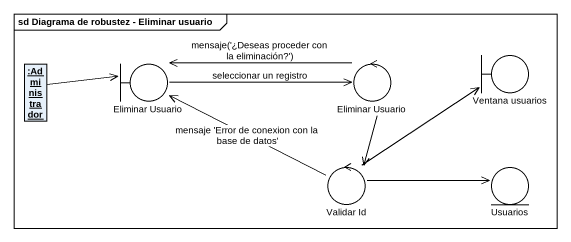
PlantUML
@startuml
mainframe sd Diagrama de robustez - Eliminar usuario
allowmixing
hide circle
hide empty members
object ":Administrador" as Administrador
boundary "Eliminar Usuario" as Eliminar_Usuario
control "Eliminar Usuario" as Eliminar_Usuario_2
boundary "Ventana usuarios" as Ventana_usuarios
control "Validar Id" as Validar_Id
entity Usuarios
Administrador -right-> Eliminar_Usuario
Eliminar_Usuario -right-> Eliminar_Usuario_2 : seleccionar un registro
Eliminar_Usuario_2 -left-> Eliminar_Usuario : mensaje('¿Deseas proceder con la eliminación?')
Eliminar_Usuario_2 --> Validar_Id
Validar_Id -left-> Eliminar_Usuario : mensaje 'Error de conexion con la base de datos'
Validar_Id -up-> Ventana_usuarios
Validar_Id -right-> Usuarios
@enduml
